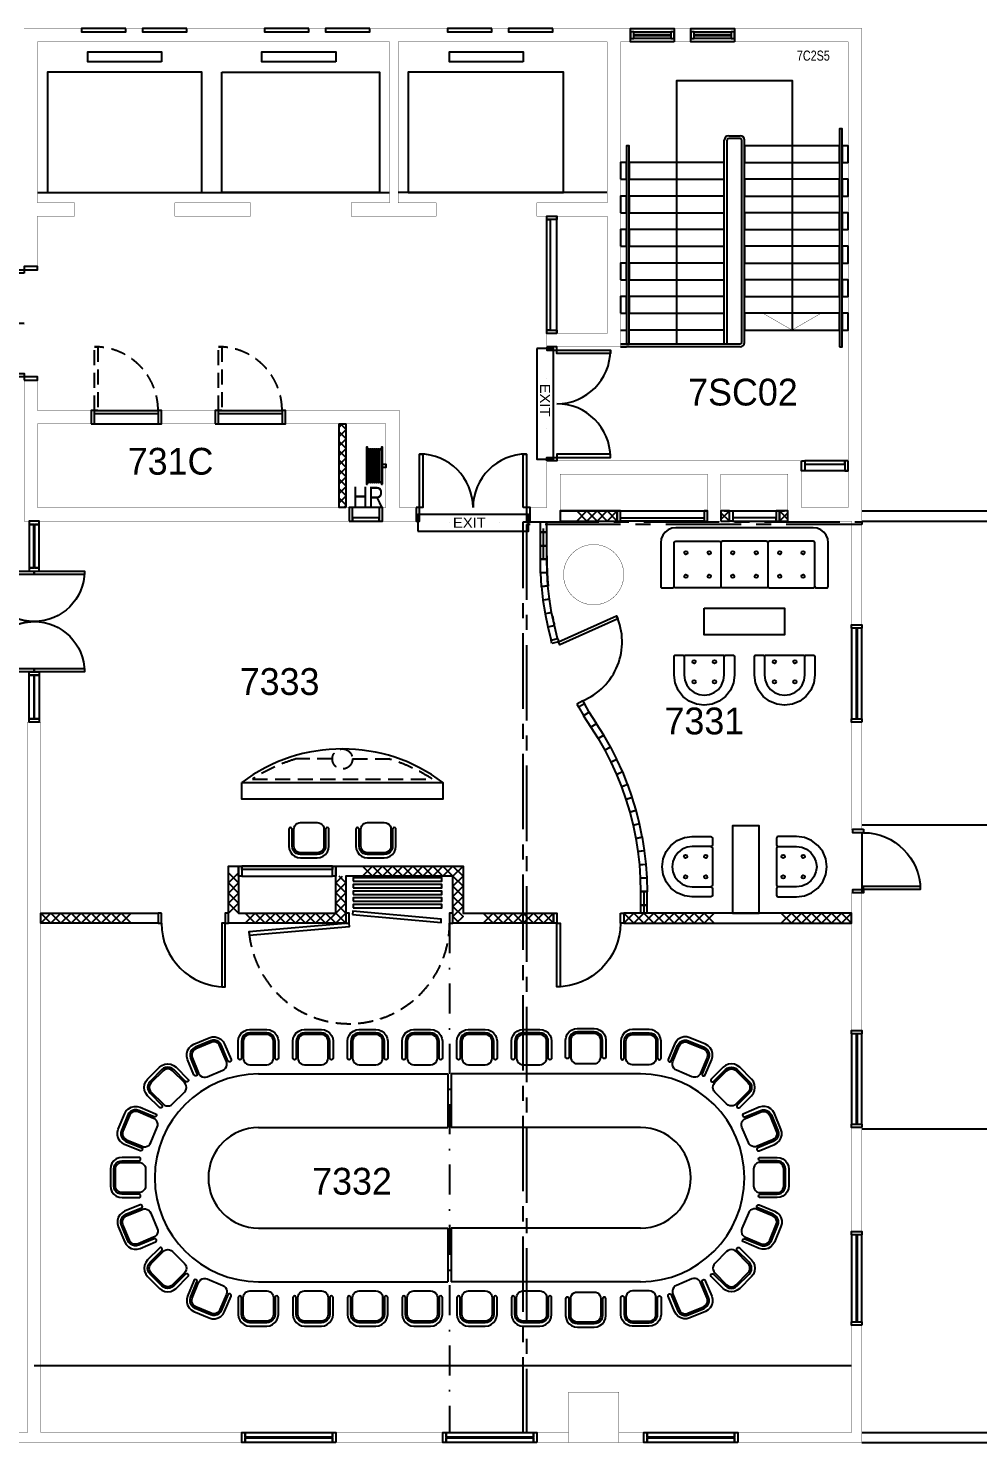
# Model space of a CAD drawing. Header units: millimetres. Extents: x -68474 to 336725, y -113450 to 40976.
# Drawn here: x 9562 to 23731, y 17823 to 38928 of the extents above; entities that cross this region are included whole.
import ezdxf

# ---------------------------------------------------------------- set-up
doc = ezdxf.new("R2010")
doc.units = ezdxf.units.MM
doc.header["$LTSCALE"] = 900
for name, pattern in [('s3152a$0$CENTER', [2, 1.25, -0.25, 0.25, -0.25]), ('s3152a$0$DASHDOT', [1, 0.5, -0.25, 0, -0.25]), ('s3152a$0$DOT', [0.25, 0, -0.25]), ('s3152a$0$HIDDEN', [0.375, 0.25, -0.125])]:
    doc.linetypes.add(name, pattern=pattern)
for name, color, linetype in [('s3152a$0$11', 14, 'Continuous'), ('s3152a$0$20', 7, 'Continuous'), ('s3152a$0$22', 2, 'Continuous'), ('s3152a$0$23', 7, 'Continuous'), ('s3152a$0$25', 7, 'Continuous'), ('s3152a$0$30', 7, 'Continuous'), ('s3152a$0$31', 7, 'Continuous'), ('s3152a$0$34', 7, 'Continuous'), ('s3152a$0$39', 7, 'Continuous'), ('s3152a$0$42', 7, 'Continuous'), ('s3152a$0$50', 7, 'Continuous'), ('s3152a$0$56', 7, 'Continuous'), ('s3152a$0$6', 7, 'Continuous'), ('s3152a$0$7', 7, 'Continuous'), ('s3152a$0$ROOM-NO', 4, 'Continuous')]:
    doc.layers.add(name, color=color, linetype=linetype)
doc.styles.add('s3152a$0$STANDARD', font='txt')

# ---------------------------------------------------------------- blocks, each defined once
blk = doc.blocks.new('s3152a$0$H1350')
at = {"layer": 's3152a$0$22', "color": 1, "linetype": 'Continuous'}
for points in [[(0, 0), (0.15, 0.15), (0.3, 0), (0.45, 0.15), (0.6, 0), (0.75, 0.15), (0.9, 0), (1.05, 0.15), (1.2, 0), (1.35, 0.15)], [(0, 0.15), (0.15, 0), (0.3, 0.15), (0.45, 0), (0.6, 0.15), (0.75, 0), (0.9, 0.15), (1.05, 0), (1.2, 0.15), (1.35, 0)]]:
    blk.add_lwpolyline(points, dxfattribs=at)
blk = doc.blocks.new('s3152a$0$H600')
at = {"layer": 's3152a$0$22', "color": 14, "linetype": 'Continuous'}
for points in [[(0, 0), (0.15, 0.15), (0.3, 0), (0.45, 0.15), (0.6, 0)], [(0, 0.15), (0.15, 0), (0.3, 0.15), (0.45, 0), (0.6, 0.15)]]:
    blk.add_lwpolyline(points, dxfattribs=at)
blk = doc.blocks.new('s3152a$0$CHAIR')
at = {"layer": 's3152a$0$50', "color": 14, "linetype": 'Continuous'}
for points in [[(0.125, 0.255), (0.1375, 0.2583), (0.1467, 0.2675), (0.15, 0.28), (0.1467, 0.2925), (0.1375, 0.3017), (0.125, 0.305), (-0.125, 0.305), (-0.1703, 0.299), (-0.2125, 0.2815), (-0.2487, 0.2537), (-0.2765, 0.2175), (-0.294, 0.1753), (-0.3, 0.13), (-0.3, -0.12), (-0.294, -0.1653), (-0.2765, -0.2075), (-0.2487, -0.2437), (-0.2125, -0.2715), (-0.1703, -0.289), (-0.125, -0.295), (0.125, -0.295), (0.1375, -0.2917), (0.1467, -0.2825), (0.15, -0.27), (0.1467, -0.2575), (0.1375, -0.2483), (0.125, -0.245), (-0.125, -0.245), (-0.1573, -0.2407), (-0.1875, -0.2283), (-0.2134, -0.2084), (-0.2333, -0.1825), (-0.2457, -0.1524), (-0.25, -0.12), (-0.25, 0.13), (-0.2457, 0.1624), (-0.2332, 0.1925), (-0.2134, 0.2184), (-0.1875, 0.2382), (-0.1573, 0.2507), (-0.125, 0.255), (0.125, 0.255)], [(-0.125, 0.23), (0.125, 0.23), (0.1508, 0.2266), (0.175, 0.2166), (0.1957, 0.2007), (0.2116, 0.18), (0.2216, 0.1559), (0.225, 0.13), (0.225, -0.12), (0.2216, -0.1459), (0.2116, -0.17), (0.1957, -0.1907), (0.175, -0.2066), (0.1509, -0.2166), (0.125, -0.22), (-0.125, -0.22), (-0.1508, -0.2166), (-0.175, -0.2066), (-0.1957, -0.1907), (-0.2116, -0.17), (-0.2216, -0.1459), (-0.225, -0.12), (-0.225, 0.13), (-0.2216, 0.1559), (-0.2116, 0.18), (-0.1957, 0.2007), (-0.175, 0.2166), (-0.1508, 0.2266), (-0.125, 0.23)]]:
    blk.add_lwpolyline(points, dxfattribs=at)
blk = doc.blocks.new('s3152a$0$CHAIR2')
at = {"layer": 's3152a$0$50', "color": 14, "linetype": 'Continuous'}
for points in [[(-0.025, 0.45), (-0.0125, 0.4467), (-0.0033, 0.4375), (0, 0.425), (0, 0.325), (-0.0033, 0.3125), (-0.0125, 0.3033), (-0.025, 0.3), (-0.0125, 0.2967), (-0.0033, 0.2875), (0, 0.275), (0, -0.275), (-0.0033, -0.2875), (-0.0125, -0.2967), (-0.025, -0.3), (-0.0125, -0.3033), (-0.0033, -0.3125), (0, -0.325), (0, -0.425), (-0.0033, -0.4375), (-0.0125, -0.4467), (-0.025, -0.45), (-0.3, -0.45), (-0.4165, -0.4347), (-0.525, -0.3897), (-0.6182, -0.3182), (-0.6897, -0.225), (-0.7347, -0.1165), (-0.75, 0), (-0.7347, 0.1165), (-0.6897, 0.225), (-0.6182, 0.3182), (-0.525, 0.3897), (-0.4165, 0.4347), (-0.3, 0.45), (-0.025, 0.45)], [(-0.025, 0.3), (-0.3, 0.3), (-0.3776, 0.2898), (-0.45, 0.2598), (-0.5121, 0.2121), (-0.5598, 0.15), (-0.5898, 0.0776), (-0.6, 0), (-0.5898, -0.0776), (-0.5598, -0.15), (-0.5121, -0.2121), (-0.45, -0.2598), (-0.3777, -0.2898), (-0.3, -0.3), (-0.025, -0.3)]]:
    blk.add_lwpolyline(points, dxfattribs=at)
blk = doc.blocks.new('s3152a$0$D1700A')
at = {"layer": 's3152a$0$30', "color": 4, "linetype": 'Continuous'}
for points in [[(0.05, 0.2), (0.05, 1), (0.1, 1), (0.1, 0.2)], [(1.6, 0.2), (1.6, 1), (1.65, 1), (1.65, 0.2)], [(0, 0.2), (0, 0), (0.05, 0), (0.05, 0.2)], [(1.65, 0.2), (1.65, 0), (1.7, 0), (1.7, 0.2)]]:
    blk.add_lwpolyline(points, close=True, dxfattribs=at)
for centre, start, end in [((0.05, 0.2), 359.999997, 89.999997), ((1.650003, 0.2), 90, 180)]:
    blk.add_arc(centre, 0.800001, start, end, dxfattribs=at)
blk = doc.blocks.new('s3152a$0$EXIT')
at = {"layer": 's3152a$0$39', "color": 1, "linetype": 'Continuous'}
blk.add_lwpolyline([(-0.825, -0.25), (0.825, -0.25), (0.825, 0), (-0.825, 0)], close=True, dxfattribs=at)
at = {"layer": 's3152a$0$39', "color": 1, "linetype": 's3152a$0$DOT'}
for centre in [(-0.375001, -0.125), (0.375001, -0.125)]:
    blk.add_circle(centre, 0.025, dxfattribs=at)
at = {"layer": 's3152a$0$39', "color": 1, "linetype": 'Continuous', "style": 's3152a$0$STANDARD', "width": 1.1}
blk.add_text('EXIT', height=0.15, dxfattribs=at).set_placement((-0.3001, -0.2))
blk = doc.blocks.new('s3152a$0$HR1')
at = {"layer": 's3152a$0$56', "color": 1, "linetype": 'Continuous'}
for p, q in [((-0.235, 0.245), (0.235, 0.245)), ((-0.235, 0.215), (0.235, 0.215)), ((-0.235, 0.185), (0.235, 0.185)), ((-0.235, 0.155), (0.235, 0.155)), ((-0.235, 0.125), (0.235, 0.125)), ((-0.235, 0.095), (0.235, 0.095))]:
    blk.add_line(p, q, dxfattribs=at)
for points in [[(-0.275, 0.275), (0.275, 0.275), (0.275, 0.29), (-0.275, 0.29)], [(-0.275, 0.05), (0.275, 0.05), (0.275, 0.065), (-0.275, 0.065)], [(-0.025, 0.05), (0.025, 0.05), (0.025, 0), (-0.025, 0)]]:
    blk.add_lwpolyline(points, close=True, dxfattribs=at)
for centre, start, end in [((-0.235, 0.26), 90, 270), ((-0.235, 0.23), 90, 270), ((-0.235, 0.2), 90, 270), ((0.235, 0.26), 270, 90), ((0.235, 0.23), 270, 90), ((0.235, 0.2), 270, 90), ((-0.235, 0.17), 90, 270), ((-0.235, 0.14), 90, 270), ((-0.235, 0.11), 90, 270), ((-0.235, 0.08), 90, 270), ((0.235, 0.17), 270, 90), ((0.235, 0.14), 270, 90), ((0.235, 0.11), 270, 90), ((0.235, 0.08), 270, 90)]:
    blk.add_arc(centre, 0.015, start, end, dxfattribs=at)
blk = doc.blocks.new('s3152a$0$D1700B')
at = {"layer": 's3152a$0$30', "color": 14, "linetype": 'Continuous'}
for points in [[(0, 0), (0.05, 0), (0.05, 0.95), (0.1, 0.95), (0.1, 0.15), (0, 0.15), (0, 0)], [(1.7, 0), (1.65, 0), (1.65, 0.95), (1.6, 0.95), (1.6, 0.15), (1.7, 0.15), (1.7, 0)]]:
    blk.add_lwpolyline(points, dxfattribs=at)
for centre, start, end in [((0.05, 0.15), 0, 90), ((1.650003, 0.15), 90, 180)]:
    blk.add_arc(centre, 0.800001, start, end, dxfattribs=at)
blk = doc.blocks.new('s3152a$0$D1050B')
at = {"layer": 's3152a$0$30', "linetype": 'Continuous'}
for points in [[(0.05, 0.15), (0.1, 0.15), (0.1, 1.1), (0.05, 1.1)], [(0, 0), (0.05, 0), (0.05, 0.15), (0, 0.15)], [(1, 0), (1.05, 0), (1.05, 0.15), (1, 0.15)]]:
    blk.add_lwpolyline(points, close=True, dxfattribs=at)
blk.add_arc((0.05, 0.15), 0.95, 0, 90, dxfattribs=at)
blk = doc.blocks.new('s3152a$0$D950B')
at = {"layer": 's3152a$0$30', "color": 4, "linetype": 'Continuous'}
for points in [[(0.05, 0.155), (0.1, 0.155), (0.1, 1.005), (0.05, 1.005)], [(0.05, 0.155), (0, 0.155), (0, 0), (0.05, 0)], [(0.95, 0.155), (0.9, 0.155), (0.9, 0), (0.95, 0)]]:
    blk.add_lwpolyline(points, close=True, dxfattribs=at)
blk.add_arc((0.05, 0.155), 0.85, 0, 90, dxfattribs=at)
blk = doc.blocks.new('s3152a$0$D1600D')
at = {"layer": 's3152a$0$30', "color": 10, "linetype": 'Continuous'}
for points in [[(0.05, 0.075), (0.1, 0.075), (0.1, 0.825), (0.05, 0.825)], [(1.5, 0.075), (1.55, 0.075), (1.55, 0.825), (1.5, 0.825)], [(0, 0), (0.05, 0), (0.05, 0.15), (0, 0.15)], [(1.6, 0), (1.55, 0), (1.55, 0.15), (1.6, 0.15)]]:
    blk.add_lwpolyline(points, close=True, dxfattribs=at)
at = {"layer": 's3152a$0$30', "color": 10, "linetype": 's3152a$0$HIDDEN'}
for points in [[(0.05, -0.675), (0.1, -0.675), (0.1, 0.075), (0.05, 0.075)], [(1.5, -0.675), (1.55, -0.675), (1.55, 0.075), (1.5, 0.075)]]:
    blk.add_lwpolyline(points, close=True, dxfattribs=at)
at = {"layer": 's3152a$0$30', "color": 10, "linetype": 'Continuous'}
for centre, start, end in [((0.05, 0.075), 0, 90), ((1.550003, 0.075), 90, 180)]:
    blk.add_arc(centre, 0.750001, start, end, dxfattribs=at)
at = {"layer": 's3152a$0$30', "color": 10, "linetype": 's3152a$0$HIDDEN'}
for centre, start, end in [((0.05, 0.075), 270, 0), ((1.550003, 0.075), 180, 270)]:
    blk.add_arc(centre, 0.750001, start, end, dxfattribs=at)
blk = doc.blocks.new('s3152a$0$H1050')
at = {"layer": 's3152a$0$22', "color": 1, "linetype": 'Continuous'}
for points in [[(0, 0.15), (0.15, 0), (0.3, 0.15), (0.45, 0), (0.6, 0.15), (0.75, 0), (0.9, 0.15), (1.05, 0)], [(0, 0), (0.15, 0.15), (0.3, 0), (0.45, 0.15), (0.6, 0), (0.75, 0.15), (0.9, 0), (1.05, 0.15)]]:
    blk.add_lwpolyline(points, dxfattribs=at)
blk = doc.blocks.new('s3152a')
at = {"layer": 's3152a$0$11', "color": 14, "linetype": 'Continuous'}
for p, q in [((9700, 36475), (14955, 36475)), ((18200, 36475), (15080, 36475))]:
    blk.add_line(p, q, dxfattribs=at)
at = {"layer": 's3152a$0$11', "color": 3, "linetype": 'Continuous', "const_width": 5}
blk.add_lwpolyline([(9500, 38925), (10358, 38925), (10358, 38875), (11017, 38875), (11017, 38925), (11269, 38925), (11269, 38875), (11928, 38875), (11928, 38925), (13089, 38925), (13089, 38875), (13748, 38875), (13748, 38925), (14000, 38925), (14000, 38875), (14659, 38875), (14659, 38925), (15820, 38925), (15820, 38875), (16479, 38875), (16479, 38925), (16731, 38925), (16731, 38875), (17390, 38875), (17390, 38925), (18550, 38925), (18550, 38725), (18400, 38725), (18400, 34175), (17300, 34175), (17300, 34375), (18200, 34375), (18200, 36125), (17150, 36125), (17150, 36325), (18200, 36325), (18200, 38725), (15080, 38725), (15080, 36325), (15650, 36325), (15650, 36125), (14380, 36125), (14380, 36325), (14955, 36325), (14955, 38725), (9700, 38725), (9700, 36325), (10250, 36325), (10250, 36125), (9700, 36125), (9700, 35375), (9500, 35375)], dxfattribs=at)
at = {"layer": 's3152a$0$11', "color": 14, "linetype": 'Continuous'}
for points in [[(11017, 38925), (10358, 38925), (10358, 38875), (11017, 38875)], [(11928, 38925), (11269, 38925), (11269, 38875), (11928, 38875)], [(13748, 38925), (13089, 38925), (13089, 38875), (13748, 38875)], [(14659, 38925), (14000, 38925), (14000, 38875), (14659, 38875)], [(16479, 38925), (15820, 38925), (15820, 38875), (16479, 38875)], [(17390, 38925), (16731, 38925), (16731, 38925), (16731, 38925), (16731, 38875), (17390, 38875)]]:
    blk.add_lwpolyline(points, close=True, dxfattribs=at)
at = {"layer": 's3152a$0$11', "color": 3, "linetype": 'Continuous', "const_width": 5}
for points in [[(20100, 38725), (21800, 38725), (21800, 31775), (21100, 31775), (21100, 32475), (17300, 32475), (17300, 31775), (17050, 31775), (17050, 31575), (17500, 31575), (17500, 32275), (19700, 32275), (19700, 31575), (19900, 31575), (19900, 32275), (20900, 32275), (20900, 31575), (21850, 31575), (21850, 30025), (22000, 30025), (22000, 31575), (22000, 38925), (20100, 38925)], [(19450, 38725), (19200, 38725), (19200, 38925), (19450, 38925)], [(11750, 36125), (12880, 36125), (12880, 36325), (11750, 36325)], [(9500, 33675), (9700, 33675), (9700, 33225), (10500, 33225), (10500, 33025), (9700, 33025), (9700, 31775), (14350, 31775), (14350, 31575), (9500, 31575)], [(11550, 33225), (12350, 33225), (12350, 33025), (11550, 33025)], [(14850, 31575), (15350, 31575), (15350, 31775), (15100, 31775), (15100, 33225), (13400, 33225), (13400, 33025), (14900, 33025), (14900, 31775), (14850, 31775)]]:
    blk.add_lwpolyline(points, close=True, dxfattribs=at)
at = {"layer": 's3152a$0$11', "color": 1, "linetype": 'Continuous'}
blk.add_lwpolyline([(14300, 31775), (14200, 31775), (14200, 33025), (14300, 33025)], close=True, dxfattribs=at)
at = {"layer": 's3152a$0$20', "color": 1, "linetype": 's3152a$0$DASHDOT'}
for p, q in [((17251, 31016), (17251, 31575)), ((17301, 31016), (17301, 31575)), ((17301, 31007), (17301, 31575)), ((18700, 26045), (18700, 25725)), ((18750, 26045), (18750, 25725)), ((15850, 25575), (15850, 17975))]:
    blk.add_line(p, q, dxfattribs=at)
at = {"layer": 's3152a$0$20', "color": 3, "linetype": 'Continuous'}
for points in [[(17500, 31575), (18350, 31575), (18350, 31725), (17500, 31725)], [(19900, 31575), (20025, 31575), (20025, 31725), (19900, 31725)], [(20775, 31575), (20900, 31575), (20900, 31725), (20775, 31725)]]:
    blk.add_lwpolyline(points, close=True, dxfattribs=at)
at = {"layer": 's3152a$0$20', "color": 10, "linetype": 'Continuous'}
for points in [[(9575, 31525), (9725, 31525), (9725, 31575), (9575, 31575)], [(9645, 31525), (9575, 31525), (9575, 30875), (9645, 30875)], [(9725, 31525), (9655, 31525), (9655, 30875), (9725, 30875)], [(17301, 31207), (17301, 31407), (17201, 31407), (17201, 31207)], [(17301, 31007), (17301, 31207), (17201, 31207), (17201, 31007)], [(17304, 30807), (17300, 31007), (17200, 31004), (17204, 30804)], [(17318, 30607), (17304, 30807), (17205, 30800), (17218, 30600)], [(17341, 30408), (17318, 30607), (17219, 30596), (17242, 30397)], [(17372, 30211), (17341, 30408), (17242, 30393), (17274, 30195)], [(17413, 30015), (17372, 30211), (17274, 30190), (17315, 29995)], [(17462, 29821), (17413, 30015), (17316, 29990), (17365, 29796)], [(9645, 28625), (9575, 28625), (9575, 29275), (9645, 29275)], [(9725, 28625), (9655, 28625), (9655, 29275), (9725, 29275)], [(18041, 28552), (17935, 28722), (17850, 28668), (17957, 28499)], [(9575, 28625), (9725, 28625), (9725, 28575), (9575, 28575)], [(17960, 28498), (18066, 28329), (18151, 28382), (18044, 28551)], [(18066, 28329), (18165, 28155), (18252, 28205), (18153, 28378)], [(18166, 28155), (18256, 27977), (18345, 28022), (18254, 28201)], [(18256, 27977), (18340, 27795), (18430, 27837), (18347, 28019)], [(18340, 27795), (18414, 27610), (18507, 27647), (18433, 27832)], [(18414, 27610), (18481, 27421), (18575, 27454), (18509, 27643)], [(18481, 27421), (18539, 27230), (18635, 27259), (18576, 27450)], [(18539, 27230), (18588, 27036), (18685, 27060), (18636, 27254)], [(18588, 27036), (18629, 26840), (18726, 26860), (18686, 27056)], [(18628, 26840), (18660, 26642), (18759, 26658), (18727, 26856)], [(18660, 26642), (18683, 26444), (18782, 26455), (18759, 26654)], [(18683, 26444), (18696, 26244), (18796, 26251), (18783, 26450)], [(18696, 26244), (18701, 26044), (18801, 26046), (18796, 26246)], [(18700, 26045), (18700, 25845), (18800, 25845), (18800, 26045)]]:
    blk.add_lwpolyline(points, close=True, dxfattribs=at)
for points in [[(17201, 31575), (17201, 31407), (17301, 31407), (17301, 31575)], [(17774, 28801), (17848, 28672), (17935, 28722), (17861, 28851)], [(18800, 25725), (18800, 25845), (18700, 25845), (18700, 25725)]]:
    blk.add_lwpolyline(points, dxfattribs=at)
at = {"layer": 's3152a$0$20', "color": 10, "linetype": 'Continuous', "const_width": 5}
blk.add_lwpolyline([(17861, 28851), (17774, 28801)], dxfattribs=at)
at = {"layer": 's3152a$0$20', "color": 3, "linetype": 'Continuous', "const_width": 5}
for points in [[(12750, 17825), (6375, 17825), (6375, 17975), (9550, 17975), (9550, 28575), (9750, 28575), (9750, 17975), (12750, 17975)], [(22000, 26975), (21850, 26975), (21850, 28575), (22000, 28575)], [(22000, 23975), (21850, 23975), (21850, 26025), (22000, 26025)], [(22000, 20975), (21850, 20975), (21850, 22525), (22000, 22525)], [(20150, 17975), (21850, 17975), (21850, 19575), (22000, 19575), (22000, 17825), (20150, 17825)], [(15750, 17825), (14150, 17825), (14150, 17975), (15750, 17975)], [(17625, 17825), (17150, 17825), (17150, 17975), (17625, 17975)], [(18750, 17825), (18375, 17825), (18375, 17975), (18750, 17975)]]:
    blk.add_lwpolyline(points, close=True, dxfattribs=at)
at = {"layer": 's3152a$0$20', "color": 1, "linetype": 'Continuous'}
for points in [[(15900, 25575), (15900, 26275), (14300, 26275), (14300, 25575), (12550, 25575), (12550, 26425), (12700, 26425), (12700, 25725), (14150, 25725), (14150, 26425), (14300, 26425), (16050, 26425), (16050, 25725), (17400, 25725), (17400, 25575), (16050, 25575)], [(11500, 25575), (9750, 25575), (9750, 25725), (11500, 25725)], [(18450, 25575), (21850, 25575), (21850, 25725), (18450, 25725)]]:
    blk.add_lwpolyline(points, close=True, dxfattribs=at)
at = {"layer": 's3152a$0$20', "color": 4, "linetype": 'Continuous'}
for points in [[(14411, 26202), (15736, 26202), (15736, 26252), (14411, 26252)], [(14411, 26102), (15736, 26102), (15736, 26152), (14411, 26152)], [(14411, 26002), (15736, 26002), (15736, 26052), (14411, 26052)], [(14402, 25702), (15722, 25587), (15726, 25637), (14406, 25752)], [(14411, 25902), (15736, 25902), (15736, 25952), (14411, 25952)], [(14411, 25802), (15736, 25802), (15736, 25852), (14411, 25852)]]:
    blk.add_lwpolyline(points, close=True, dxfattribs=at)
at = {"layer": 's3152a$0$20', "color": 2, "linetype": 's3152a$0$DASHDOT'}
blk.add_arc((21751, 31013), 4450, 179.4598, 192.8239, dxfattribs=at)
at = {"layer": 's3152a$0$22', "color": 1, "linetype": 'Continuous'}
for p, q in [((14200, 32978), (14247, 33025)), ((14200, 32837), (14300, 32937)), ((14222, 33025), (14300, 32947)), ((14200, 32906), (14300, 32806)), ((14200, 32695), (14300, 32795)), ((14200, 32764), (14300, 32664)), ((14200, 32554), (14300, 32654)), ((14200, 32623), (14300, 32523)), ((14200, 32412), (14300, 32512)), ((14200, 32481), (14300, 32381)), ((14200, 32271), (14300, 32371)), ((14200, 32340), (14300, 32240)), ((14200, 32129), (14300, 32229)), ((14200, 32198), (14300, 32098)), ((14200, 31988), (14300, 32088)), ((14200, 32057), (14300, 31957)), ((14200, 31847), (14300, 31947)), ((14200, 31916), (14300, 31816)), ((14270, 31775), (14300, 31805))]:
    blk.add_line(p, q, dxfattribs=at)
at = {"layer": 's3152a$0$22', "linetype": 'Continuous'}
for p, q in [((19900, 31600), (20025, 31725)), ((19900, 31700), (20025, 31575)), ((20775, 31725), (20900, 31600)), ((20775, 31575), (20900, 31700))]:
    blk.add_line(p, q, dxfattribs=at)
at = {"layer": 's3152a$0$22', "color": 1, "linetype": 'Continuous'}
for points in [[(16000, 25575), (15900, 25675), (16050, 25825), (15900, 25975), (16050, 26125), (15900, 26275), (16050, 26425)], [(15950, 25575), (16050, 25675), (15900, 25825), (16050, 25975), (15900, 26125), (16050, 26275), (15900, 26425)], [(14150, 25575), (14300, 25725), (14150, 25875), (14300, 26025), (14150, 26175), (14250, 26275)], [(14300, 25575), (14150, 25725), (14300, 25875), (14150, 26025), (14300, 26175), (14200, 26275)]]:
    blk.add_lwpolyline(points, dxfattribs=at)
at = {"layer": 's3152a$0$23', "color": 14, "linetype": 'Continuous'}
for p, q in [((22000, 17975), (30800, 17975)), ((22000, 17825), (30800, 17825))]:
    blk.add_line(p, q, dxfattribs=at)
at = {"layer": 's3152a$0$23', "color": 10, "linetype": 'Continuous'}
for points in [[(19200, 38725), (18550, 38725), (18550, 38925), (19200, 38925)], [(18600, 38875), (18550, 38875), (18550, 38775), (18600, 38775)], [(19150, 38776), (18600, 38776), (18600, 38875), (19150, 38875)], [(19200, 38875), (19150, 38875), (19150, 38775), (19200, 38775)], [(20100, 38725), (19450, 38725), (19450, 38925), (20100, 38925)], [(19500, 38875), (19450, 38875), (19450, 38775), (19500, 38775)], [(20050, 38776), (19500, 38776), (19500, 38875), (20050, 38875)], [(20100, 38875), (20050, 38875), (20050, 38775), (20100, 38775)], [(19150, 38830), (18600, 38830), (18600, 38820), (19150, 38820)], [(20050, 38830), (19500, 38830), (19500, 38820), (20050, 38820)], [(22000, 29975), (21850, 29975), (21850, 30025), (22000, 30025)], [(21850, 28625), (21920, 28625), (21920, 29975), (21850, 29975)], [(21930, 28625), (22000, 28625), (22000, 29975), (21930, 29975)], [(22000, 28575), (21850, 28575), (21850, 28625), (22000, 28625)], [(22000, 23925), (21850, 23925), (21850, 23975), (22000, 23975)], [(21850, 22575), (21920, 22575), (21920, 23925), (21850, 23925)], [(21930, 22575), (22000, 22575), (22000, 23925), (21930, 23925)], [(22000, 22525), (21850, 22525), (21850, 22575), (22000, 22575)], [(22000, 20925), (21850, 20925), (21850, 20975), (22000, 20975)], [(21850, 19625), (21920, 19625), (21920, 20925), (21850, 20925)], [(21930, 19625), (22000, 19625), (22000, 20925), (21930, 20925)], [(22000, 19575), (21850, 19575), (21850, 19625), (22000, 19625)], [(12800, 17825), (12750, 17825), (12750, 17975), (12800, 17975)], [(14100, 17905), (12800, 17905), (12800, 17975), (14100, 17975)], [(14150, 17825), (14100, 17825), (14100, 17975), (14150, 17975)], [(15800, 17825), (15750, 17825), (15750, 17975), (15800, 17975)], [(17100, 17905), (15800, 17905), (15800, 17975), (17100, 17975)], [(17150, 17825), (17100, 17825), (17100, 17975), (17150, 17975)], [(18800, 17825), (18750, 17825), (18750, 17975), (18800, 17975)], [(20100, 17905), (18800, 17905), (18800, 17975), (20100, 17975)], [(20150, 17825), (20100, 17825), (20100, 17975), (20150, 17975)], [(14100, 17825), (12800, 17825), (12800, 17895), (14100, 17895)], [(17100, 17825), (15800, 17825), (15800, 17895), (17100, 17895)], [(20100, 17825), (18800, 17825), (18800, 17895), (20100, 17895)]]:
    blk.add_lwpolyline(points, close=True, dxfattribs=at)
at = {"layer": 's3152a$0$23', "color": 14, "linetype": 'Continuous'}
for points in [[(22000, 31725), (54950, 31725), (54950, 17825), (41200, 17825)], [(22000, 31575), (54800, 31575), (54800, 17975), (41200, 17975)]]:
    blk.add_lwpolyline(points, dxfattribs=at)
at = {"layer": 's3152a$0$25', "color": 10, "linetype": 'Continuous'}
for p, q in [((19950, 34215), (19950, 37260)), ((19990, 34215), (19990, 37260)), ((20015, 37325), (20185, 37325)), ((20185, 37285), (20015, 37285)), ((20210, 34240), (20210, 37260)), ((20250, 34240), (20250, 37260)), ((18400, 34425), (18490, 34425)), ((19950, 34425), (18530, 34425)), ((20185, 34215), (18400, 34215)), ((18400, 34175), (18490, 34175)), ((20185, 34175), (18400, 34175)), ((19950, 34175), (18530, 34175))]:
    blk.add_line(p, q, dxfattribs=at)
blk.add_lwpolyline([(19240, 34215), (19240, 38150), (20961, 38150), (20960, 34425)], dxfattribs=at)
for points in [[(21670, 34175), (21710, 34175), (21710, 37425), (21670, 37425)], [(18490, 34215), (18530, 34215), (18530, 37175), (18490, 37175)], [(20250, 36925), (21670, 36925), (21670, 37175), (20250, 37175)], [(20250, 36925), (21670, 36925), (21670, 37175), (20250, 37175)], [(21710, 36925), (21800, 36925), (21800, 37175), (21710, 37175)], [(18400, 36675), (18490, 36675), (18490, 36925), (18400, 36925)], [(18530, 36675), (19950, 36675), (19950, 36925), (18530, 36925)], [(20250, 36425), (21670, 36425), (21670, 36675), (20250, 36675)], [(21710, 36425), (21800, 36425), (21800, 36675), (21710, 36675)], [(18400, 36175), (18490, 36175), (18490, 36425), (18400, 36425)], [(18530, 36175), (19950, 36175), (19950, 36425), (18530, 36425)], [(20250, 35925), (21670, 35925), (21670, 36175), (20250, 36175)], [(21710, 35925), (21800, 35925), (21800, 36175), (21710, 36175)], [(18400, 35675), (18490, 35675), (18490, 35925), (18400, 35925)], [(18530, 35675), (19950, 35675), (19950, 35925), (18530, 35925)], [(20250, 35425), (21670, 35425), (21670, 35675), (20250, 35675)], [(21710, 35425), (21800, 35425), (21800, 35675), (21710, 35675)], [(18400, 35175), (18490, 35175), (18490, 35425), (18400, 35425)], [(18530, 35175), (19950, 35175), (19950, 35425), (18530, 35425)], [(20250, 34925), (21670, 34925), (21670, 35175), (20250, 35175)], [(21710, 34925), (21800, 34925), (21800, 35175), (21710, 35175)], [(18400, 34675), (18490, 34675), (18490, 34925), (18400, 34925)], [(18530, 34675), (19950, 34675), (19950, 34925), (18530, 34925)], [(20250, 34425), (21670, 34425), (21670, 34675), (20250, 34675)], [(21710, 34425), (21800, 34425), (21800, 34675), (21710, 34675)]]:
    blk.add_lwpolyline(points, close=True, dxfattribs=at)
at = {"layer": 's3152a$0$25', "color": 10, "linetype": 'Continuous', "const_width": 5}
blk.add_lwpolyline([(20527, 34675), (20960, 34425), (21393, 34675)], dxfattribs=at)
at = {"layer": 's3152a$0$25', "color": 10, "linetype": 'Continuous'}
for centre, radius, start, end in [((20015, 37260), 65, 90, 180), ((20015, 37260), 25, 90, 180), ((20185, 37260), 65, 0, 90), ((20185, 37260), 25, 0, 90), ((20185, 34240), 25, 270, 0), ((20185, 34240), 65, 270, 0)]:
    blk.add_arc(centre, radius, start, end, dxfattribs=at)
at = {"layer": 's3152a$0$30', "color": 4, "linetype": 'Continuous'}
for p, q in [((17450, 34375), (17450, 36125)), ((10550, 33025), (11500, 33025)), ((12400, 33025), (13350, 33025)), ((21800, 32325), (21100, 32325)), ((14800, 31775), (14400, 31775)), ((17500, 31725), (19700, 31725)), ((19950, 31725), (20850, 31725))]:
    blk.add_line(p, q, dxfattribs=at)
at = {"layer": 's3152a$0$30', "color": 10, "linetype": 'Continuous'}
blk.add_line((22000, 26925), (22000, 26025), dxfattribs=at)
at = {"layer": 's3152a$0$30', "color": 4, "linetype": 'Continuous'}
for points in [[(17450, 36075), (17300, 36075), (17300, 36125), (17450, 36125)], [(17350, 34425), (17300, 34425), (17300, 36075), (17350, 36075)], [(17450, 34375), (17300, 34375), (17300, 34425), (17450, 34425)], [(10500, 33025), (10550, 33025), (10550, 33225), (10500, 33225)], [(10550, 33225), (11500, 33225), (11500, 33175), (10550, 33175)], [(11500, 33025), (11550, 33025), (11550, 33225), (11500, 33225)], [(12350, 33025), (12400, 33025), (12400, 33225), (12350, 33225)], [(12400, 33225), (13350, 33225), (13350, 33175), (12400, 33175)], [(13350, 33025), (13400, 33025), (13400, 33225), (13350, 33225)], [(21100, 32475), (21150, 32475), (21150, 32325), (21100, 32325)], [(21150, 32425), (21750, 32425), (21750, 32475), (21150, 32475)], [(21800, 32475), (21750, 32475), (21750, 32325), (21800, 32325)], [(14350, 31575), (14400, 31575), (14400, 31775), (14350, 31775)], [(14800, 31575), (14850, 31575), (14850, 31775), (14800, 31775)], [(18350, 31575), (18400, 31575), (18400, 31725), (18350, 31725)], [(19650, 31575), (19700, 31575), (19700, 31725), (19650, 31725)], [(20025, 31725), (20075, 31725), (20075, 31575), (20025, 31575)], [(20775, 31725), (20725, 31725), (20725, 31575), (20775, 31575)], [(14400, 31575), (14800, 31575), (14800, 31625), (14400, 31625)], [(18400, 31625), (19650, 31625), (19650, 31575), (18400, 31575)], [(20075, 31575), (20725, 31575), (20725, 31625), (20075, 31625)], [(17475, 29773), (18343, 30159), (18363, 30114), (17496, 29727)], [(12700, 26425), (12750, 26425), (12750, 26275), (12700, 26275)], [(12750, 26275), (14100, 26275), (14100, 26425), (12750, 26425)], [(12750, 26425), (14100, 26425), (14100, 26375), (12750, 26375)], [(14100, 26425), (14150, 26425), (14150, 26275), (14100, 26275)], [(14350, 25575), (12856, 25444), (12860, 25395), (14354, 25525)], [(14300, 25575), (14350, 25575), (14350, 25725), (14300, 25725)], [(15850, 25575), (15900, 25575), (15900, 25725), (15850, 25725)]]:
    blk.add_lwpolyline(points, close=True, dxfattribs=at)
at = {"layer": 's3152a$0$30', "color": 4, "linetype": 's3152a$0$HIDDEN'}
for points in [[(10550, 33225), (10550, 34175), (10600, 34175), (10600, 33225)], [(12400, 33225), (12400, 34175), (12450, 34175), (12450, 33225)]]:
    blk.add_lwpolyline(points, close=True, dxfattribs=at)
at = {"layer": 's3152a$0$30', "linetype": 'Continuous'}
for points in [[(17378, 29748), (17366, 29797), (17463, 29821), (17475, 29773)], [(17750, 28844), (17774, 28801), (17861, 28851), (17836, 28894)]]:
    blk.add_lwpolyline(points, close=True, dxfattribs=at)
at = {"layer": 's3152a$0$30', "color": 4, "linetype": 's3152a$0$HIDDEN'}
for centre, radius, start, end in [((10550, 33225), 950, 0, 90), ((12400, 33225), 950, 0, 90), ((14350, 25575), 1500, 184.9987, 0)]:
    blk.add_arc(centre, radius, start, end, dxfattribs=at)
at = {"layer": 's3152a$0$30', "color": 4, "linetype": 'Continuous'}
blk.add_arc((17475, 29773), 950, 292.3262, 24.005, dxfattribs=at)
at = {"layer": 's3152a$0$31', "color": 4, "linetype": 'Continuous'}
blk.add_line((9650, 18975), (21850, 18975), dxfattribs=at)
at = {"layer": 's3152a$0$42', "color": 10, "linetype": 'Continuous'}
for points in [[(11550, 38425), (10450, 38425), (10450, 38575), (11550, 38575)], [(14150, 38425), (13050, 38425), (13050, 38575), (14150, 38575)], [(16950, 38425), (15850, 38425), (15850, 38575), (16950, 38575)], [(9850, 36475), (12150, 36475), (12150, 38275), (9850, 38275)], [(12450, 38275), (14805, 38275), (14805, 36475), (12450, 36475)], [(15230, 36475), (17550, 36475), (17550, 38275), (15230, 38275)]]:
    blk.add_lwpolyline(points, close=True, dxfattribs=at)
at = {"layer": 's3152a$0$50', "color": 4, "linetype": 's3152a$0$HIDDEN'}
for p, q in [((14100, 28025), (13557, 28025)), ((14400, 28025), (14943, 28025)), ((12908, 27725), (15592, 27725))]:
    blk.add_line(p, q, dxfattribs=at)
at = {"layer": 's3152a$0$50', "color": 4, "linetype": 'Continuous'}
for p, q in [((13000, 23325), (15825, 23325)), ((15825, 23325), (15825, 22525)), ((18700, 23325), (15875, 23325)), ((15875, 23325), (15875, 22525)), ((13000, 22525), (15825, 22525)), ((18700, 22525), (15875, 22525)), ((13000, 21025), (15825, 21025)), ((15825, 21025), (15825, 20225)), ((18700, 21025), (15875, 21025)), ((15875, 21025), (15875, 20225)), ((13000, 20225), (15825, 20225)), ((18700, 20225), (15875, 20225))]:
    blk.add_line(p, q, dxfattribs=at)
at = {"layer": 's3152a$0$50', "color": 14, "linetype": 'Continuous'}
for points in [[(21300, 30600), (21300, 31250), (21297, 31263), (21288, 31272), (21275, 31276), (20625, 31276), (20613, 31272), (20604, 31263), (20600, 31250), (20600, 30600), (20604, 30588), (20613, 30579), (20625, 30576), (21275, 30576), (21288, 30579), (21297, 30588), (21300, 30600), (21304, 30588), (21313, 30579), (21325, 30576), (21475, 30576), (21488, 30579), (21497, 30588), (21500, 30600), (21500, 31250), (21493, 31309), (21470, 31363), (21434, 31410), (21388, 31445), (21334, 31468), (21275, 31476), (19225, 31476), (19167, 31468), (19113, 31445), (19066, 31410), (19031, 31363), (19008, 31309), (19000, 31250), (19000, 30600), (19004, 30588), (19013, 30579), (19025, 30576), (19175, 30576), (19188, 30579), (19197, 30588), (19200, 30600), (19200, 31250), (19204, 31263), (19213, 31272), (19225, 31276), (19875, 31276), (19888, 31272), (19897, 31263), (19900, 31250), (19900, 30600), (19897, 30588), (19888, 30579), (19875, 30576), (19225, 30576), (19213, 30579), (19204, 30588), (19200, 30600)], [(20600, 31250), (20597, 31263), (20588, 31272), (20575, 31276), (19925, 31276), (19913, 31272), (19904, 31263), (19900, 31250)], [(20600, 30600), (20597, 30588), (20588, 30579), (20575, 30576), (19925, 30576), (19913, 30579), (19904, 30588), (19900, 30600)]]:
    blk.add_lwpolyline(points, dxfattribs=at)
at = {"layer": 's3152a$0$50', "color": 10, "linetype": 'Continuous'}
for points in [[(19650, 30276), (20850, 30276), (20850, 29876), (19650, 29876)], [(20072, 25725), (20472, 25725), (20472, 27025), (20072, 27025)]]:
    blk.add_lwpolyline(points, close=True, dxfattribs=at)
at = {"layer": 's3152a$0$50', "color": 4, "linetype": 'Continuous'}
blk.add_lwpolyline([(12750, 27675), (15750, 27675), (15750, 27425), (12750, 27425)], close=True, dxfattribs=at)
at = {"layer": 's3152a$0$50', "color": 14, "linetype": 'Continuous'}
for centre in [(19376, 31101), (19726, 31101), (20076, 31101), (20426, 31101), (20776, 31101), (21126, 31101), (19376, 30751), (19726, 30751), (20076, 30751), (20426, 30751), (20776, 30751), (21126, 30751), (19498, 29476), (19803, 29476), (20698, 29476), (21003, 29476), (19498, 29176), (19803, 29176), (20698, 29176), (21003, 29176), (19372, 26570), (19672, 26570), (20828, 26570), (21128, 26570), (19372, 26264), (19672, 26264), (20828, 26264), (21128, 26264)]:
    blk.add_circle(centre, 25, dxfattribs=at)
at = {"layer": 's3152a$0$50', "color": 4, "linetype": 's3152a$0$HIDDEN'}
blk.add_circle((14250, 28025), 150, dxfattribs=at)
at = {"layer": 's3152a$0$50', "color": 4, "linetype": 'Continuous'}
for centre, radius, start, end in [((14250, 25675), 2500, 53.1301, 126.8699), ((13000, 21775), 1550, 90, 270), ((18700, 21775), 1550, 270, 90), ((13000, 21775), 750, 90, 270), ((18700, 21775), 750, 270, 90)]:
    blk.add_arc(centre, radius, start, end, dxfattribs=at)
at = {"layer": 's3152a$0$50', "color": 4, "linetype": 's3152a$0$HIDDEN'}
for start, end in [(106.4264, 123.2031), (56.7969, 73.5736)]:
    blk.add_arc((14250, 25675), 2450, start, end, dxfattribs=at)
at = {"layer": 's3152a$0$6', "color": 3, "linetype": 'Continuous', "const_width": 5}
blk.add_lwpolyline([(18450, 30775, 1), (17550, 30775, 1)], format="xyb", close=True, dxfattribs=at)
blk.add_lwpolyline([(17625, 18575), (18375, 18575), (18375, 17825), (17625, 17825)], close=True, dxfattribs=at)
at = {"layer": 's3152a$0$7', "color": 11, "linetype": 'Continuous'}
for p, q in [((22000, 27042), (54800, 27042)), ((22000, 22508), (54800, 22508))]:
    blk.add_line(p, q, dxfattribs=at)
at = {"layer": 's3152a$0$7', "color": 11, "linetype": 's3152a$0$CENTER'}
blk.add_lwpolyline([(16950, 17975), (16950, 31565), (22000, 31565), (22000, 31525), (17000, 31525), (17000, 17975)], dxfattribs=at)
at = {"zscale": 1000}
for name, p, xscale, yscale, rotation in [('s3152a$0$D1700A', (9700, 33675), 999.9979999999999, 999.9979999999999, 90), ('s3152a$0$EXIT', (17400, 33325), 999.998, 999.998, 270), ('s3152a$0$D1700B', (17300, 34175), 999.998, 999.998, 270), ('s3152a$0$HR1', (14900, 32400), 999.9979999999999, 999.9979999999999, 90), ('s3152a$0$H600', (18350, 31725), 999.9979999999999, 999.9979999999999, 180), ('s3152a$0$D1600D', (9575, 29275), 999.9979999999999, -999.998, 90), ('s3152a$0$CHAIR2', (19650, 29576), 999.9979999999999, 999.9979999999999, 90), ('s3152a$0$CHAIR2', (20850, 29576), 999.9979999999999, 999.9979999999999, 90), ('s3152a$0$CHAIR', (13755, 26850), 999.9979999999999, 999.9979999999999, 90), ('s3152a$0$CHAIR', (14755, 26850), 999.9979999999999, 999.9979999999999, 90), ('s3152a$0$CHAIR2', (20728, 26417), 999.9979999999999, -999.998, 180), ('s3152a$0$D950B', (21870, 26025), 999.9979999999999, -999.998, 90), ('s3152a$0$H600', (12700, 25725), 999.9979999999999, 999.9979999999999, 90), ('s3152a$0$D1050B', (17400, 25725), -999.9939999999988, 999.994, 180), ('s3152a$0$CHAIR', (12268, 23542), 999.9959999999999, -999.9959999999999, 292.499905), ('s3152a$0$CHAIR', (13000, 23688), 999.998, -999.998, 270), ('s3152a$0$CHAIR', (13816, 23688), 999.998, -999.998, 270), ('s3152a$0$CHAIR', (14631, 23688), 999.998, -999.998, 270), ('s3152a$0$CHAIR', (15447, 23688), 999.998, -999.998, 270), ('s3152a$0$CHAIR', (16263, 23688), 999.998, -999.998, 270), ('s3152a$0$CHAIR', (17078, 23688), 999.998, -999.998, 270), ('s3152a$0$CHAIR', (17887, 23704), 999.998, -999.998, 270), ('s3152a$0$CHAIR', (18700, 23688), 999.998, 999.998, 270), ('s3152a$0$CHAIR', (19432, 23542), 999.9959999999999, 999.9959999999999, 247.500095), ('s3152a$0$CHAIR', (11648, 23128), 999.997, -999.9969999999998, 314.999811), ('s3152a$0$CHAIR', (20052, 23128), 999.997, 999.997, 225.000189), ('s3152a$0$CHAIR', (11233, 22507), 999.998, -999.998, 337.499848), ('s3152a$0$CHAIR', (20467, 22507), 999.9979999999999, 999.9979999999999, 202.500152), ('s3152a$0$CHAIR', (20612, 21775), 999.9979999999999, -999.998, 180), ('s3152a$0$CHAIR', (11233, 21043), 999.998, 999.998, 22.500152), ('s3152a$0$CHAIR', (20467, 21043), 999.998, -999.998, 157.499848), ('s3152a$0$CHAIR', (11648, 20423), 999.997, 999.997, 45.00018900000001), ('s3152a$0$CHAIR', (20052, 20423), 999.9970000000001, -999.9969999999998, 134.999811), ('s3152a$0$CHAIR', (12268, 20008), 999.9959999999999, 999.9959999999999, 67.500095), ('s3152a$0$CHAIR', (19432, 20008), 999.9959999999999, -999.9959999999999, 112.499905), ('s3152a$0$CHAIR', (13000, 19863), 999.9979999999999, 999.9979999999999, 90), ('s3152a$0$CHAIR', (13816, 19863), 999.9979999999999, 999.9979999999999, 90), ('s3152a$0$CHAIR', (14631, 19863), 999.9979999999999, 999.9979999999999, 90), ('s3152a$0$CHAIR', (15447, 19863), 999.9979999999999, 999.9979999999999, 90), ('s3152a$0$CHAIR', (16263, 19863), 999.9979999999999, 999.9979999999999, 90), ('s3152a$0$CHAIR', (17078, 19863), 999.9979999999999, 999.9979999999999, 90), ('s3152a$0$CHAIR', (17887, 19846), 999.9979999999999, 999.9979999999999, 90), ('s3152a$0$CHAIR', (18700, 19863), 999.9979999999999, -999.998, 90)]:
    blk.add_blockref(name, p, dxfattribs=dict(at, xscale=xscale, yscale=yscale, rotation=rotation))
for name, p, xscale, yscale in [('s3152a$0$D1700A', (15350, 31575), 999.9979999999999, 999.9979999999999), ('s3152a$0$EXIT', (16200, 31675), 999.9979999999999, 999.9979999999999), ('s3152a$0$CHAIR2', (19772, 26417), 999.9979999999999, 999.9979999999999), ('s3152a$0$H1350', (14550, 26275), 999.9979999999999, 999.9979999999999), ('s3152a$0$H1350', (9750, 25575), 999.9979999999999, 999.9979999999999), ('s3152a$0$D1050B', (12550, 25725), -999.9939999999988, -999.9939999999988), ('s3152a$0$H1350', (12800, 25575), 999.9979999999999, 999.9979999999999), ('s3152a$0$H1050', (16350, 25575), 999.9979999999999, 999.9979999999999), ('s3152a$0$H1350', (18450, 25575), 999.9979999999999, 999.9979999999999), ('s3152a$0$H1050', (20800, 25575), 999.9979999999999, 999.9979999999999), ('s3152a$0$CHAIR', (11088, 21775), 999.9979999999999, 999.9979999999999)]:
    blk.add_blockref(name, p, dxfattribs=dict(at, xscale=xscale, yscale=yscale))
at = {"layer": 's3152a$0$34', "color": 2, "linetype": 'Continuous', "style": 's3152a$0$STANDARD', "width": 0.8}
blk.add_text('7C2S5', height=150, dxfattribs=at).set_placement((21033, 38445))
at = {"layer": 's3152a$0$56', "color": 15, "linetype": 'Continuous', "style": 's3152a$0$STANDARD', "width": 0.8}
blk.add_text('HR', height=300, dxfattribs=at).set_placement((14403, 31786))
at = {"layer": 's3152a$0$ROOM-NO', "style": 's3152a$0$STANDARD'}
for s, p in [('7SC02', (19410, 33299)), ('731C', (11047, 32267)), ('7333', (12718, 28980)), ('7331', (19057, 28392)), ('7332', (13799, 21524))]:
    blk.add_text(s, height=400, dxfattribs=at).set_placement(p)

msp = doc.modelspace()

# ---------------------------------------------------------------- block references
msp.add_blockref('s3152a', (0, 0))

doc.saveas('drawing.dxf')
